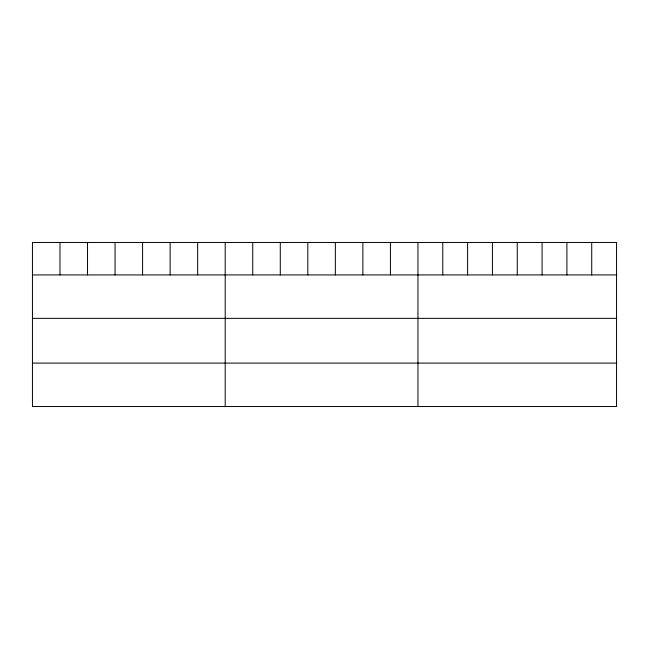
<?xml version="1.0" encoding="UTF-8"?>
<svg xmlns="http://www.w3.org/2000/svg" width="649" height="649" viewBox="0 0 649 649"><rect width="100%" height="100%" fill="white"/><g stroke="black" fill="none" stroke-linecap="round" stroke-linejoin="round"><path stroke-width="0.97" d="M616.55 274.916L616.55 406.534L32.45 406.534L32.45 242.466L616.55 242.466L616.55 274.916L32.45 274.916M32.45 318.351L616.55 318.351M32.45 363.099L616.55 363.099M591.726 242.466L591.726 274.916M566.901 242.466L566.901 274.916M542.077 242.466L542.077 274.916M517.253 242.466L517.253 274.916M492.429 242.466L492.429 274.916M467.604 242.466L467.604 274.916M442.78 242.466L442.78 274.916M417.956 242.466L417.956 406.534M390.422 242.466L390.422 274.916M362.88 242.466L362.88 274.916M335.346 242.466L335.346 274.916M307.813 242.466L307.813 274.916M280.279 242.466L280.279 274.916M252.737 242.466L252.737 274.916M225.203 242.466L225.203 406.534M197.669 242.466L197.669 274.916M170.127 242.466L170.127 274.916M142.593 242.466L142.593 274.916M115.06 242.466L115.06 274.916M87.526 242.466L87.526 274.916M59.984 242.466L59.984 274.916"/></g></svg>
